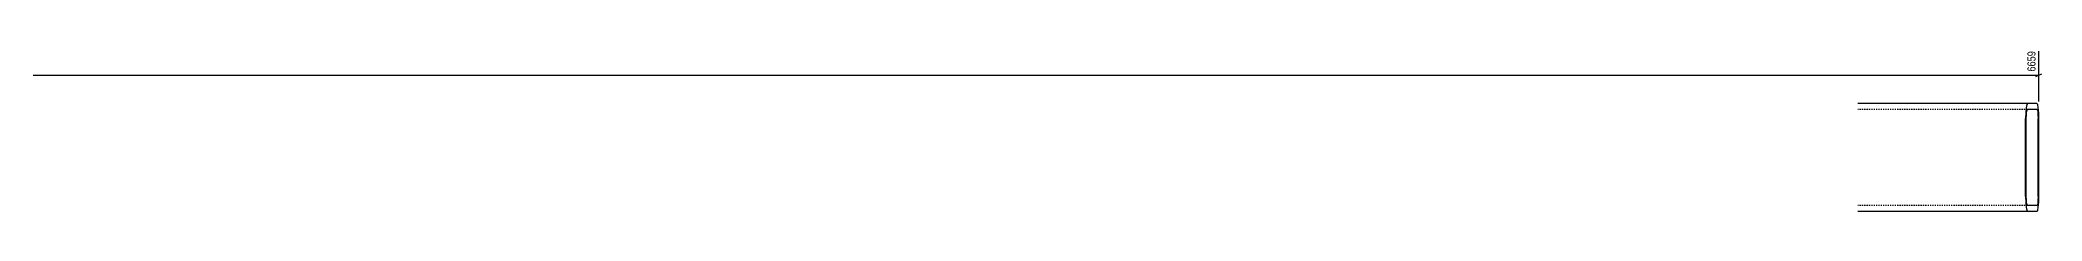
# Model space of a CAD drawing. Header units: millimetres. Extents: x 10 to 19605, y 10 to 297.
# Drawn here: x 16261 to 19605, y 10 to 280 of the extents above; entities that cross this region are included whole.
import ezdxf

# ---------------------------------------------------------------- set-up
doc = ezdxf.new("R2010")
doc.units = ezdxf.units.MM
doc.linetypes.add('DXK_LINE_DOT2', pattern=[3.9198, 1.9599, -1.9599])
doc.layers.add('MÅLSÆTNING', color=7, linetype='Continuous')
doc.layers.add('STÅL', color=7, linetype='Continuous')
doc.styles.add('Arial Narrow', font='ARIALN.TTF', dxfattribs={"height": 0.2})

msp = doc.modelspace()

# ---------------------------------------------------------------- linework, layer by layer
at = {"layer": 'MÅLSÆTNING', "color": 7, "linetype": 'Continuous'}
for p, q in [((19599.3, 194), (19599.3, 277.6)), ((15420.8, 237.5), (19599.3, 237.5)), ((19594.1, 235.4), (19604.6, 239.6))]:
    msp.add_line(p, q, dxfattribs=at)
at = {"layer": 'STÅL', "color": 2, "linetype": 'Continuous'}
for p, q in [((19596.2, 190.5), (19297.2, 190.5)), ((19577.4, 175.1), (19577.2, 165.5)), ((19578.1, 183.2), (19577.4, 175.1)), ((19579.1, 188.6), (19578.1, 183.2)), ((19578.4, 165.5), (19578.6, 171.2)), ((19578.6, 171.2), (19579, 176.1)), ((19579, 176.1), (19579.6, 179.4)), ((19580.3, 190.5), (19579.1, 188.6)), ((19579.6, 179.4), (19580.3, 180.5)), ((19596.2, 180.5), (19580.3, 180.5)), ((19597.4, 188.6), (19596.2, 190.5)), ((19596.2, 180.5), (19596.9, 179.4)), ((19596.9, 179.4), (19597.5, 176.1)), ((19598.4, 183.2), (19597.4, 188.6)), ((19597.5, 176.1), (19597.9, 171.2)), ((19597.9, 171.2), (19598.1, 165.5)), ((19599.1, 175.1), (19598.4, 183.2)), ((19599.3, 165.5), (19599.1, 175.1)), ((19577.2, 35.5), (19577.2, 165.5)), ((19578.4, 35.5), (19578.4, 165.5)), ((19598.1, 35.5), (19598.1, 165.5)), ((19599.3, 35.5), (19599.3, 165.5)), ((19577.2, 35.5), (19577.4, 25.9)), ((19578.6, 29.8), (19578.4, 35.5)), ((19598.1, 35.5), (19597.9, 29.8)), ((19599.1, 25.9), (19599.3, 35.5)), ((19596.2, 10.5), (19297.2, 10.5)), ((19577.4, 25.9), (19578.1, 17.8)), ((19578.1, 17.8), (19579.1, 12.4)), ((19579, 24.9), (19578.6, 29.8)), ((19579.6, 21.6), (19579, 24.9)), ((19579.1, 12.4), (19580.3, 10.5)), ((19580.3, 20.5), (19579.6, 21.6)), ((19596.2, 20.5), (19580.3, 20.5)), ((19596.9, 21.6), (19596.2, 20.5)), ((19596.2, 10.5), (19597.4, 12.4)), ((19597.5, 24.9), (19596.9, 21.6)), ((19597.4, 12.4), (19598.4, 17.8)), ((19597.9, 29.8), (19597.5, 24.9)), ((19598.4, 17.8), (19599.1, 25.9))]:
    msp.add_line(p, q, dxfattribs=at)
at = {"layer": 'STÅL', "color": 7, "linetype": 'DXK_LINE_DOT2'}
for p, q in [((19580.3, 180.5), (19297.2, 180.5)), ((19580.3, 20.5), (19297.2, 20.5))]:
    msp.add_line(p, q, dxfattribs=at)

# ---------------------------------------------------------------- next in the draw order: wipeouts: each hides what was drawn before it
at = {"color": 0, "linetype": 'Continuous'}
msp.add_wipeout([(19596.5, 280.4), (19576.9, 280.4), (19576.9, 240.7), (19596.5, 240.7)], dxfattribs=at).dxf.layer = 'MÅLSÆTNING'

# ---------------------------------------------------------------- next in the draw order: texts
at = {"layer": 'MÅLSÆTNING', "color": 3, "linetype": 'Continuous', "style": 'Arial Narrow'}
msp.add_text('6659', height=13.36, rotation=90.0002, dxfattribs=at).set_placement((19593.7, 243.5))

doc.saveas('drawing.dxf')
